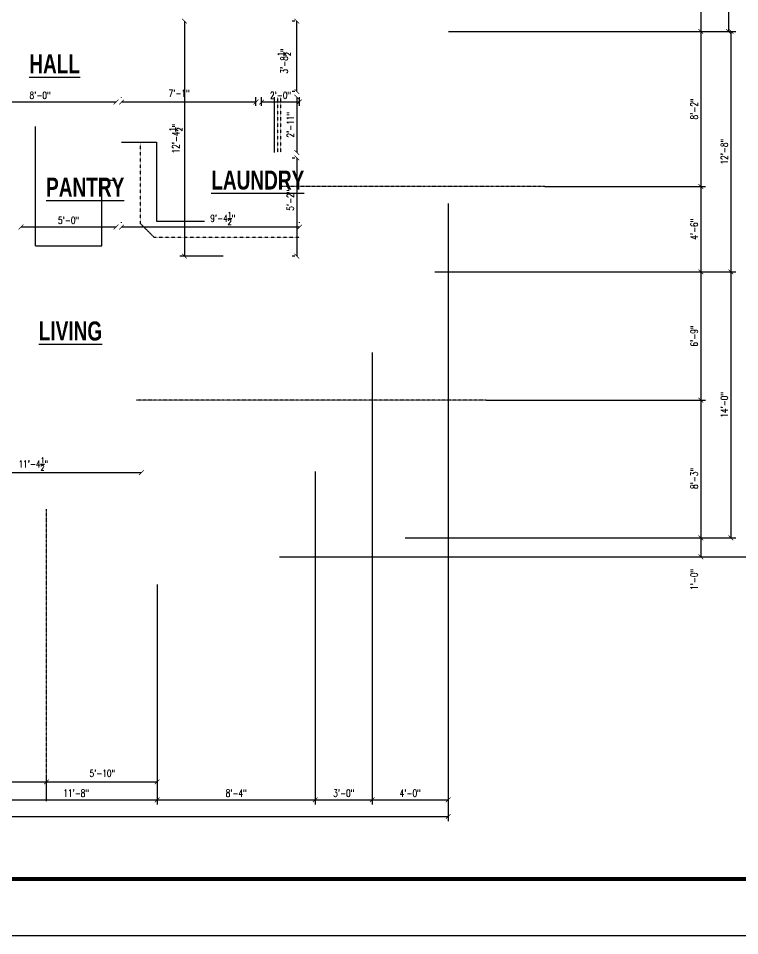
# Model space of a CAD drawing. Header units: inches. Extents: x 43 to 7578, y 1297 to 3809.
# Drawn here: x 736 to 1192, y 1297 to 1877 of the extents above; entities that cross this region are included whole.
import ezdxf

# ---------------------------------------------------------------- set-up
doc = ezdxf.new("R2010")
doc.units = ezdxf.units.IN
doc.header["$LTSCALE"] = 0.5
doc.header["$MEASUREMENT"] = 0
doc.linetypes.add('CENTER2', pattern=[1.125, 0.75, -0.125, 0.125, -0.125])
doc.linetypes.add('HIDDEN2', pattern=[0.1875, 0.125, -0.0625])
doc.styles.add('Annotative', font='romans.shx', dxfattribs={"width": 0.75})
doc.styles.add('Arch-Dim', font='romans.shx', dxfattribs={"width": 0.75})
doc.dimstyles.new('Annotative', dxfattribs={"dimscale": 96, "dimtxt": 0.09375, "dimasz": 0.0625, "dimexe": 0.0625, "dimexo": 0.0625, "dimgap": 0.03125, "dimtad": 1, "dimdec": 4, "dimzin": 3, "dimdsep": 46, "dimlunit": 4, "dimtxsty": 'Arch-Dim', "dimblk": 'ARCHTICK', "dimcen": 0.09375, "dimazin": 2, "dimtfac": 0.75, "dimtdec": 4, "dimtix": 1, "dimtmove": 2, "dimatfit": 3, "dimfxl": 1, "dimtolj": 1, "dimtzin": 0, "dimarcsym": 0})

# ---------------------------------------------------------------- blocks, each defined once
blk = doc.blocks.new('_ArchTick')
at = {"color": 0, "linetype": 'ByBlock', "const_width": 0.15}
blk.add_lwpolyline([(-0.5, -0.5), (0.5, 0.5)], dxfattribs=at)
blk = doc.blocks.new('*D181')
at = {"color": 0, "lineweight": -2, "transparency": 16777216}
for p, q in [((1030.23, 2012.63), (1188.21, 2012.63)), ((1185.21, 2012.63), (1185.21, 1868.62)), ((1008.23, 1868.62), (1188.21, 1868.62))]:
    blk.add_line(p, q, dxfattribs=at)
at = {"layer": 'Defpoints', "color": 0, "transparency": 16777216}
for p in [(1027.23, 2012.63), (1005.23, 1868.62), (1185.21, 1868.62)]:
    blk.add_point(p, dxfattribs=at)
at = {"color": 0, "lineweight": -2, "transparency": 16777216, "xscale": 3, "yscale": 3, "zscale": 3}
for p, rotation in [((1185.21, 2012.63), 90), ((1185.21, 1868.62), 270)]:
    blk.add_blockref('_ArchTick', p, dxfattribs=dict(at, rotation=rotation))
at = {"color": 0, "transparency": 16777216, "insert": (1181.03, 1940.63), "char_height": 4.5, "attachment_point": 5, "rotation": 90, "style": 'Arch-Dim'}
blk.add_mtext('\\A1;12\'-0"', dxfattribs=at)
blk = doc.blocks.new('*D182')
at = {"color": 0, "lineweight": -2, "transparency": 16777216}
for p, q in [((1008.23, 1868.62), (1189.71, 1868.62)), ((1186.71, 1868.62), (1186.71, 1716.62)), ((999.48, 1716.62), (1189.71, 1716.62))]:
    blk.add_line(p, q, dxfattribs=at)
at = {"layer": 'Defpoints', "color": 0, "transparency": 16777216}
for p in [(1005.23, 1868.62), (996.48, 1716.62), (1186.71, 1716.62)]:
    blk.add_point(p, dxfattribs=at)
at = {"color": 0, "lineweight": -2, "transparency": 16777216, "xscale": 3, "yscale": 3, "zscale": 3}
for p, rotation in [((1186.71, 1868.62), 90), ((1186.71, 1716.62), 270)]:
    blk.add_blockref('_ArchTick', p, dxfattribs=dict(at, rotation=rotation))
at = {"color": 0, "transparency": 16777216, "insert": (1182.53, 1792.62), "char_height": 4.5, "attachment_point": 5, "rotation": 90, "style": 'Arch-Dim'}
blk.add_mtext('\\A1;12\'-8"', dxfattribs=at)
blk = doc.blocks.new('*D183')
at = {"color": 0, "lineweight": -2, "transparency": 16777216}
for p, q in [((999.48, 1716.62), (1189.71, 1716.62)), ((1186.71, 1716.62), (1186.71, 1548.62)), ((980.74, 1548.62), (1189.71, 1548.62))]:
    blk.add_line(p, q, dxfattribs=at)
at = {"layer": 'Defpoints', "color": 0, "transparency": 16777216}
for p in [(996.48, 1716.62), (977.74, 1548.62), (1186.71, 1548.62)]:
    blk.add_point(p, dxfattribs=at)
at = {"color": 0, "lineweight": -2, "transparency": 16777216, "xscale": 3, "yscale": 3, "zscale": 3}
for p, rotation in [((1186.71, 1716.62), 90), ((1186.71, 1548.62), 270)]:
    blk.add_blockref('_ArchTick', p, dxfattribs=dict(at, rotation=rotation))
at = {"color": 0, "transparency": 16777216, "insert": (1182.53, 1632.62), "char_height": 4.5, "attachment_point": 5, "rotation": 90, "style": 'Arch-Dim'}
blk.add_mtext('\\A1;14\'-0"', dxfattribs=at)
blk = doc.blocks.new('*D184')
at = {"color": 0, "lineweight": -2, "transparency": 16777216}
for p, q in [((980.74, 1548.62), (1170.67, 1548.62)), ((1167.67, 1548.62), (1167.67, 1536.63)), ((901.21, 1536.63), (1170.67, 1536.63))]:
    blk.add_line(p, q, dxfattribs=at)
at = {"layer": 'Defpoints', "color": 0, "transparency": 16777216}
for p in [(977.74, 1548.62), (898.21, 1536.63), (1167.67, 1536.63)]:
    blk.add_point(p, dxfattribs=at)
at = {"color": 0, "lineweight": -2, "transparency": 16777216, "xscale": 3, "yscale": 3, "zscale": 3}
for p, rotation in [((1167.67, 1548.62), 90), ((1167.67, 1536.63), 270)]:
    blk.add_blockref('_ArchTick', p, dxfattribs=dict(at, rotation=rotation))
at = {"color": 0, "transparency": 16777216, "insert": (1163.49, 1522.27), "char_height": 4.5, "attachment_point": 5, "rotation": 90, "style": 'Arch-Dim'}
blk.add_mtext('\\A1;1\'-0"', dxfattribs=at)
blk = doc.blocks.new('*D185')
at = {"color": 0, "lineweight": -2, "transparency": 16777216}
for p, q in [((1030.89, 2204.62), (1208.66, 2204.62)), ((1205.66, 2204.62), (1205.66, 1536.63)), ((901.21, 1536.63), (1208.66, 1536.63))]:
    blk.add_line(p, q, dxfattribs=at)
at = {"layer": 'Defpoints', "color": 0, "transparency": 16777216}
for p in [(1027.89, 2204.62), (898.21, 1536.63), (1205.66, 1536.63)]:
    blk.add_point(p, dxfattribs=at)
at = {"color": 0, "lineweight": -2, "transparency": 16777216, "xscale": 3, "yscale": 3, "zscale": 3}
for p, rotation in [((1205.66, 2204.62), 90), ((1205.66, 1536.63), 270)]:
    blk.add_blockref('_ArchTick', p, dxfattribs=dict(at, rotation=rotation))
at = {"color": 0, "transparency": 16777216, "insert": (1201.48, 1870.63), "char_height": 4.5, "attachment_point": 5, "rotation": 90, "style": 'Arch-Dim'}
blk.add_mtext('\\A1;55\'-8"', dxfattribs=at)
blk = doc.blocks.new('*D200')
at = {"color": 0, "lineweight": -2, "transparency": 16777216}
for p, q in [((823.95, 1516.2), (823.95, 1391.34)), ((753.95, 1382.25), (753.95, 1397.34)), ((753.95, 1394.34), (823.95, 1394.34))]:
    blk.add_line(p, q, dxfattribs=at)
at = {"layer": 'Defpoints', "color": 0, "transparency": 16777216}
for p in [(823.95, 1519.2), (823.95, 1394.34), (753.95, 1379.25)]:
    blk.add_point(p, dxfattribs=at)
at = {"color": 0, "lineweight": -2, "transparency": 16777216, "xscale": 3, "yscale": 3, "zscale": 3, "rotation": 180}
blk.add_blockref('_ArchTick', (753.95, 1394.34), dxfattribs=at)
at = {"color": 0, "lineweight": -2, "transparency": 16777216, "xscale": 3, "yscale": 3, "zscale": 3}
blk.add_blockref('_ArchTick', (823.95, 1394.34), dxfattribs=at)
at = {"color": 0, "transparency": 16777216, "insert": (789.31, 1399.78), "char_height": 4.5, "attachment_point": 5, "style": 'Arch-Dim'}
blk.add_mtext('\\A1;5\'-10"', dxfattribs=at)
blk = doc.blocks.new('*D204')
at = {"color": 0, "lineweight": -2, "transparency": 16777216}
for p, q in [((823.95, 1519.2), (823.95, 1380.07)), ((683.97, 1445.48), (683.97, 1380.07)), ((683.97, 1383.07), (823.95, 1383.07))]:
    blk.add_line(p, q, dxfattribs=at)
at = {"layer": 'Defpoints', "color": 0, "transparency": 16777216}
for p in [(823.95, 1522.2), (683.97, 1448.48), (823.95, 1383.07)]:
    blk.add_point(p, dxfattribs=at)
at = {"color": 0, "lineweight": -2, "transparency": 16777216, "xscale": 3, "yscale": 3, "zscale": 3, "rotation": 180}
blk.add_blockref('_ArchTick', (683.97, 1383.07), dxfattribs=at)
at = {"color": 0, "lineweight": -2, "transparency": 16777216, "xscale": 3, "yscale": 3, "zscale": 3}
blk.add_blockref('_ArchTick', (823.95, 1383.07), dxfattribs=at)
at = {"color": 0, "transparency": 16777216, "insert": (772.76, 1387.25), "char_height": 4.5, "attachment_point": 5, "style": 'Arch-Dim'}
blk.add_mtext('\\A1;11\'-8"', dxfattribs=at)
blk = doc.blocks.new('*D205')
at = {"color": 0, "lineweight": -2, "transparency": 16777216}
for p, q in [((923.95, 1590.42), (923.95, 1380.07)), ((823.95, 1519.2), (823.95, 1380.07)), ((823.95, 1383.07), (923.95, 1383.07))]:
    blk.add_line(p, q, dxfattribs=at)
at = {"layer": 'Defpoints', "color": 0, "transparency": 16777216}
for p in [(923.95, 1593.42), (823.95, 1522.2), (923.95, 1383.07)]:
    blk.add_point(p, dxfattribs=at)
at = {"color": 0, "lineweight": -2, "transparency": 16777216, "xscale": 3, "yscale": 3, "zscale": 3, "rotation": 180}
blk.add_blockref('_ArchTick', (823.95, 1383.07), dxfattribs=at)
at = {"color": 0, "lineweight": -2, "transparency": 16777216, "xscale": 3, "yscale": 3, "zscale": 3}
blk.add_blockref('_ArchTick', (923.95, 1383.07), dxfattribs=at)
at = {"color": 0, "transparency": 16777216, "insert": (873.95, 1387.25), "char_height": 4.5, "attachment_point": 5, "style": 'Arch-Dim'}
blk.add_mtext('\\A1;8\'-4"', dxfattribs=at)
blk = doc.blocks.new('*D206')
at = {"color": 0, "lineweight": -2, "transparency": 16777216}
for p, q in [((959.95, 1665.72), (959.95, 1380.07)), ((923.95, 1590.42), (923.95, 1380.07)), ((923.95, 1383.07), (959.95, 1383.07))]:
    blk.add_line(p, q, dxfattribs=at)
at = {"layer": 'Defpoints', "color": 0, "transparency": 16777216}
for p in [(959.95, 1668.72), (923.95, 1593.42), (959.95, 1383.07)]:
    blk.add_point(p, dxfattribs=at)
at = {"color": 0, "lineweight": -2, "transparency": 16777216, "xscale": 3, "yscale": 3, "zscale": 3, "rotation": 180}
blk.add_blockref('_ArchTick', (923.95, 1383.07), dxfattribs=at)
at = {"color": 0, "lineweight": -2, "transparency": 16777216, "xscale": 3, "yscale": 3, "zscale": 3}
blk.add_blockref('_ArchTick', (959.95, 1383.07), dxfattribs=at)
at = {"color": 0, "transparency": 16777216, "insert": (941.95, 1387.25), "char_height": 4.5, "attachment_point": 5, "style": 'Arch-Dim'}
blk.add_mtext('\\A1;3\'-0"', dxfattribs=at)
blk = doc.blocks.new('*D207')
at = {"color": 0, "lineweight": -2, "transparency": 16777216}
for p, q in [((1007.95, 1759.83), (1007.95, 1380.07)), ((959.95, 1665.72), (959.95, 1380.07)), ((959.95, 1383.07), (1007.95, 1383.07))]:
    blk.add_line(p, q, dxfattribs=at)
at = {"layer": 'Defpoints', "color": 0, "transparency": 16777216}
for p in [(1007.95, 1762.83), (959.95, 1668.72), (1007.95, 1383.07)]:
    blk.add_point(p, dxfattribs=at)
at = {"color": 0, "lineweight": -2, "transparency": 16777216, "xscale": 3, "yscale": 3, "zscale": 3, "rotation": 180}
blk.add_blockref('_ArchTick', (959.95, 1383.07), dxfattribs=at)
at = {"color": 0, "lineweight": -2, "transparency": 16777216, "xscale": 3, "yscale": 3, "zscale": 3}
blk.add_blockref('_ArchTick', (1007.95, 1383.07), dxfattribs=at)
at = {"color": 0, "transparency": 16777216, "insert": (983.95, 1387.25), "char_height": 4.5, "attachment_point": 5, "style": 'Arch-Dim'}
blk.add_mtext('\\A1;4\'-0"', dxfattribs=at)
blk = doc.blocks.new('*D208')
at = {"color": 0, "lineweight": -2, "transparency": 16777216}
for p, q in [((683.97, 1445.48), (683.97, 1391.34)), ((753.95, 1382.25), (753.95, 1397.34)), ((683.97, 1394.34), (753.95, 1394.34))]:
    blk.add_line(p, q, dxfattribs=at)
at = {"layer": 'Defpoints', "color": 0, "transparency": 16777216}
for p in [(683.97, 1448.48), (753.95, 1394.34), (753.95, 1379.25)]:
    blk.add_point(p, dxfattribs=at)
at = {"color": 0, "lineweight": -2, "transparency": 16777216, "xscale": 3, "yscale": 3, "zscale": 3, "rotation": 180}
blk.add_blockref('_ArchTick', (683.97, 1394.34), dxfattribs=at)
at = {"color": 0, "lineweight": -2, "transparency": 16777216, "xscale": 3, "yscale": 3, "zscale": 3}
blk.add_blockref('_ArchTick', (753.95, 1394.34), dxfattribs=at)
at = {"color": 0, "transparency": 16777216, "insert": (719.64, 1399.78), "char_height": 4.5, "attachment_point": 5, "style": 'Arch-Dim'}
blk.add_mtext('\\A1;5\'-10"', dxfattribs=at)
blk = doc.blocks.new('*D209')
at = {"color": 0, "lineweight": -2, "transparency": 16777216}
for p, q in [((1007.95, 1759.83), (1007.95, 1369.59)), ((399.95, 1606.24), (399.95, 1369.59)), ((399.95, 1372.59), (1007.95, 1372.59))]:
    blk.add_line(p, q, dxfattribs=at)
at = {"layer": 'Defpoints', "color": 0, "transparency": 16777216}
for p in [(1007.95, 1762.83), (399.95, 1609.24), (1007.95, 1372.59)]:
    blk.add_point(p, dxfattribs=at)
at = {"color": 0, "lineweight": -2, "transparency": 16777216, "xscale": 3, "yscale": 3, "zscale": 3, "rotation": 180}
blk.add_blockref('_ArchTick', (399.95, 1372.59), dxfattribs=at)
at = {"color": 0, "lineweight": -2, "transparency": 16777216, "xscale": 3, "yscale": 3, "zscale": 3}
blk.add_blockref('_ArchTick', (1007.95, 1372.59), dxfattribs=at)
at = {"color": 0, "transparency": 16777216, "insert": (703.95, 1376.77), "char_height": 4.5, "attachment_point": 5, "style": 'Arch-Dim'}
blk.add_mtext('\\A1;50\'-8"', dxfattribs=at)
blk = doc.blocks.new('*D213')
at = {"color": 0, "lineweight": -2, "transparency": 16777216}
for p, q in [((999.48, 1716.62), (1170.67, 1716.62)), ((1167.67, 1716.62), (1167.67, 1635.62)), ((1031.93, 1635.62), (1170.67, 1635.62))]:
    blk.add_line(p, q, dxfattribs=at)
at = {"layer": 'Defpoints', "color": 0, "transparency": 16777216}
for p in [(996.48, 1716.62), (1028.93, 1635.62), (1167.67, 1635.62)]:
    blk.add_point(p, dxfattribs=at)
at = {"color": 0, "lineweight": -2, "transparency": 16777216, "xscale": 3, "yscale": 3, "zscale": 3}
for p, rotation in [((1167.67, 1716.62), 90), ((1167.67, 1635.62), 270)]:
    blk.add_blockref('_ArchTick', p, dxfattribs=dict(at, rotation=rotation))
at = {"color": 0, "transparency": 16777216, "insert": (1163.49, 1676.12), "char_height": 4.5, "attachment_point": 5, "rotation": 90, "style": 'Arch-Dim'}
blk.add_mtext('\\A1;6\'-9"', dxfattribs=at)
blk = doc.blocks.new('*D214')
at = {"color": 0, "lineweight": -2, "transparency": 16777216}
for p, q in [((1031.93, 1635.62), (1170.67, 1635.62)), ((1167.67, 1635.62), (1167.67, 1536.63)), ((901.21, 1536.63), (1170.67, 1536.63))]:
    blk.add_line(p, q, dxfattribs=at)
at = {"layer": 'Defpoints', "color": 0, "transparency": 16777216}
for p in [(1028.93, 1635.62), (898.21, 1536.63), (1167.67, 1536.63)]:
    blk.add_point(p, dxfattribs=at)
at = {"color": 0, "lineweight": -2, "transparency": 16777216, "xscale": 3, "yscale": 3, "zscale": 3}
for p, rotation in [((1167.67, 1635.62), 90), ((1167.67, 1536.63), 270)]:
    blk.add_blockref('_ArchTick', p, dxfattribs=dict(at, rotation=rotation))
at = {"color": 0, "transparency": 16777216, "insert": (1163.49, 1586.13), "char_height": 4.5, "attachment_point": 5, "rotation": 90, "style": 'Arch-Dim'}
blk.add_mtext('\\A1;8\'-3"', dxfattribs=at)
blk = doc.blocks.new('*D217')
at = {"color": 0, "lineweight": -2, "transparency": 16777216}
for p, q in [((1010.95, 1940.63), (1170.67, 1940.63)), ((1167.67, 1940.63), (1167.67, 1868.62)), ((1011.23, 1868.62), (1170.67, 1868.62))]:
    blk.add_line(p, q, dxfattribs=at)
at = {"layer": 'Defpoints', "color": 0, "transparency": 16777216}
for p in [(1007.95, 1940.63), (1008.23, 1868.62), (1167.67, 1868.62)]:
    blk.add_point(p, dxfattribs=at)
at = {"color": 0, "lineweight": -2, "transparency": 16777216, "xscale": 3, "yscale": 3, "zscale": 3}
for p, rotation in [((1167.67, 1940.63), 90), ((1167.67, 1868.62), 270)]:
    blk.add_blockref('_ArchTick', p, dxfattribs=dict(at, rotation=rotation))
at = {"color": 0, "transparency": 16777216, "insert": (1163.49, 1904.63), "char_height": 4.5, "attachment_point": 5, "rotation": 90, "style": 'Arch-Dim'}
blk.add_mtext('\\A1;6\'-0"', dxfattribs=at)
blk = doc.blocks.new('*D218')
at = {"color": 0, "lineweight": -2, "transparency": 16777216}
blk.add_line((797.95, 1745), (737.95, 1745), dxfattribs=at)
at = {"layer": 'Defpoints', "color": 0, "transparency": 16777216}
for p in [(737.95, 1745), (737.95, 1745), (797.95, 1745)]:
    blk.add_point(p, dxfattribs=at)
at = {"color": 0, "lineweight": -2, "transparency": 16777216, "xscale": 3, "yscale": 3, "zscale": 3, "rotation": 180}
blk.add_blockref('_ArchTick', (737.95, 1745), dxfattribs=at)
at = {"color": 0, "lineweight": -2, "transparency": 16777216, "xscale": 3, "yscale": 3, "zscale": 3}
blk.add_blockref('_ArchTick', (797.95, 1745), dxfattribs=at)
at = {"color": 0, "transparency": 16777216, "insert": (767.95, 1749.18), "char_height": 4.5, "attachment_point": 5, "style": 'Arch-Dim'}
blk.add_mtext('\\A1;5\'-0"', dxfattribs=at)
blk = doc.blocks.new('*D229')
at = {"color": 0, "lineweight": -2, "transparency": 16777216}
blk.add_line((677.47, 1589.81), (813.95, 1589.81), dxfattribs=at)
at = {"layer": 'Defpoints', "color": 0, "transparency": 16777216}
for p in [(677.47, 1589.81), (813.95, 1589.81), (813.95, 1589.81)]:
    blk.add_point(p, dxfattribs=at)
at = {"color": 0, "lineweight": -2, "transparency": 16777216, "xscale": 3, "yscale": 3, "zscale": 3, "rotation": 180}
blk.add_blockref('_ArchTick', (677.47, 1589.81), dxfattribs=at)
at = {"color": 0, "lineweight": -2, "transparency": 16777216, "xscale": 3, "yscale": 3, "zscale": 3}
blk.add_blockref('_ArchTick', (813.95, 1589.81), dxfattribs=at)
at = {"color": 0, "transparency": 16777216, "insert": (745.71, 1595.25), "char_height": 4.5, "attachment_point": 5, "style": 'Arch-Dim'}
blk.add_mtext('\\A1;11\'-4{\\H0.750000x;\\S1/2;}"', dxfattribs=at)
blk = doc.blocks.new('*D248')
at = {"color": 0, "lineweight": -2, "transparency": 16777216}
blk.add_line((701.95, 1824.02), (797.95, 1824.02), dxfattribs=at)
at = {"layer": 'Defpoints', "color": 0, "transparency": 16777216}
for p in [(701.95, 1824.02), (797.95, 1824.02), (797.95, 1824.02)]:
    blk.add_point(p, dxfattribs=at)
at = {"color": 0, "lineweight": -2, "transparency": 16777216, "xscale": 3, "yscale": 3, "zscale": 3, "rotation": 180}
blk.add_blockref('_ArchTick', (701.95, 1824.02), dxfattribs=at)
at = {"color": 0, "lineweight": -2, "transparency": 16777216, "xscale": 3, "yscale": 3, "zscale": 3}
blk.add_blockref('_ArchTick', (797.95, 1824.02), dxfattribs=at)
at = {"color": 0, "transparency": 16777216, "insert": (749.95, 1828.2), "char_height": 4.5, "attachment_point": 5, "style": 'Arch-Dim'}
blk.add_mtext('\\A1;8\'-0"', dxfattribs=at)
blk = doc.blocks.new('*D255')
at = {"color": 0, "lineweight": -2, "transparency": 16777216}
for p, q in [((841.23, 1875.12), (841.23, 1726.62)), ((865.73, 1726.62), (838.23, 1726.62))]:
    blk.add_line(p, q, dxfattribs=at)
at = {"layer": 'Defpoints', "color": 0, "transparency": 16777216}
for p in [(841.23, 1875.12), (841.23, 1726.62), (868.73, 1726.62)]:
    blk.add_point(p, dxfattribs=at)
at = {"color": 0, "lineweight": -2, "transparency": 16777216, "xscale": 3, "yscale": 3, "zscale": 3}
for p, rotation in [((841.23, 1875.12), 90), ((841.23, 1726.62), 270)]:
    blk.add_blockref('_ArchTick', p, dxfattribs=dict(at, rotation=rotation))
at = {"color": 0, "transparency": 16777216, "insert": (835.79, 1800.88), "char_height": 4.5, "attachment_point": 5, "rotation": 90, "style": 'Arch-Dim'}
blk.add_mtext('\\A1;12\'-4{\\H0.750000x;\\S1/2;}"', dxfattribs=at)
blk = doc.blocks.new('*D315')
at = {"color": 0, "lineweight": -2, "transparency": 16777216}
for p, q in [((801.45, 1747.69), (801.45, 1748)), ((913.95, 1745), (801.45, 1745)), ((913.95, 1747.69), (913.95, 1748))]:
    blk.add_line(p, q, dxfattribs=at)
at = {"layer": 'Defpoints', "color": 0, "transparency": 16777216}
for p in [(801.45, 1745), (801.45, 1744.69), (913.95, 1744.69)]:
    blk.add_point(p, dxfattribs=at)
at = {"color": 0, "lineweight": -2, "transparency": 16777216, "xscale": 3, "yscale": 3, "zscale": 3, "rotation": 180}
blk.add_blockref('_ArchTick', (801.45, 1745), dxfattribs=at)
at = {"color": 0, "lineweight": -2, "transparency": 16777216, "xscale": 3, "yscale": 3, "zscale": 3}
blk.add_blockref('_ArchTick', (913.95, 1745), dxfattribs=at)
at = {"color": 0, "transparency": 16777216, "insert": (865.47, 1750.44), "char_height": 4.5, "attachment_point": 5, "style": 'Arch-Dim'}
blk.add_mtext('\\A1;9\'-4{\\H0.750000x;\\S1/2;}"', dxfattribs=at)
blk = doc.blocks.new('*D321')
at = {"color": 0, "lineweight": -2, "transparency": 16777216}
for p, q in [((801.45, 1826.88), (801.45, 1827.02)), ((886.45, 1821.62), (886.45, 1827.02)), ((801.45, 1824.02), (886.45, 1824.02))]:
    blk.add_line(p, q, dxfattribs=at)
at = {"layer": 'Defpoints', "color": 0, "transparency": 16777216}
for p in [(801.45, 1823.88), (886.45, 1824.02), (886.45, 1818.62)]:
    blk.add_point(p, dxfattribs=at)
at = {"color": 0, "lineweight": -2, "transparency": 16777216, "xscale": 3, "yscale": 3, "zscale": 3, "rotation": 180}
blk.add_blockref('_ArchTick', (801.45, 1824.02), dxfattribs=at)
at = {"color": 0, "lineweight": -2, "transparency": 16777216, "xscale": 3, "yscale": 3, "zscale": 3}
blk.add_blockref('_ArchTick', (886.45, 1824.02), dxfattribs=at)
at = {"color": 0, "transparency": 16777216, "insert": (837.85, 1829.46), "char_height": 4.5, "attachment_point": 5, "style": 'Arch-Dim'}
blk.add_mtext('\\A1;7\'-1"', dxfattribs=at)
blk = doc.blocks.new('*D322')
at = {"color": 0, "lineweight": -2, "transparency": 16777216}
for p, q in [((889.95, 1821.62), (889.95, 1827.02)), ((913.95, 1821.62), (913.95, 1827.02)), ((889.95, 1824.02), (913.95, 1824.02))]:
    blk.add_line(p, q, dxfattribs=at)
at = {"layer": 'Defpoints', "color": 0, "transparency": 16777216}
for p in [(913.95, 1824.02), (889.95, 1818.62), (913.95, 1818.62)]:
    blk.add_point(p, dxfattribs=at)
at = {"color": 0, "lineweight": -2, "transparency": 16777216, "xscale": 3, "yscale": 3, "zscale": 3, "rotation": 180}
blk.add_blockref('_ArchTick', (889.95, 1824.02), dxfattribs=at)
at = {"color": 0, "lineweight": -2, "transparency": 16777216, "xscale": 3, "yscale": 3, "zscale": 3}
blk.add_blockref('_ArchTick', (913.95, 1824.02), dxfattribs=at)
at = {"color": 0, "transparency": 16777216, "insert": (901.95, 1828.2), "char_height": 4.5, "attachment_point": 5, "style": 'Arch-Dim'}
blk.add_mtext('\\A1;2\'-0"', dxfattribs=at)
blk = doc.blocks.new('*D323')
at = {"color": 0, "lineweight": -2, "transparency": 16777216}
blk.add_line((912.32, 1827.12), (912.32, 1792.12), dxfattribs=at)
at = {"layer": 'Defpoints', "color": 0, "transparency": 16777216}
for p in [(912.32, 1827.12), (912.32, 1792.12), (912.32, 1792.12)]:
    blk.add_point(p, dxfattribs=at)
at = {"color": 0, "lineweight": -2, "transparency": 16777216, "xscale": 3, "yscale": 3, "zscale": 3}
for p, rotation in [((912.32, 1827.12), 90), ((912.32, 1792.12), 270)]:
    blk.add_blockref('_ArchTick', p, dxfattribs=dict(at, rotation=rotation))
at = {"color": 0, "transparency": 16777216, "insert": (908.14, 1809.62), "char_height": 4.5, "attachment_point": 5, "rotation": 90, "style": 'Arch-Dim'}
blk.add_mtext('\\A1;2\'-11"', dxfattribs=at)
blk = doc.blocks.new('*D324')
at = {"color": 0, "lineweight": -2, "transparency": 16777216}
for p, q in [((910.95, 1875.12), (909.32, 1875.12)), ((912.32, 1830.62), (912.32, 1875.12)), ((910.95, 1830.62), (909.32, 1830.62))]:
    blk.add_line(p, q, dxfattribs=at)
at = {"layer": 'Defpoints', "color": 0, "transparency": 16777216}
for p in [(912.32, 1875.12), (913.95, 1875.12), (913.95, 1830.62)]:
    blk.add_point(p, dxfattribs=at)
at = {"color": 0, "lineweight": -2, "transparency": 16777216, "xscale": 3, "yscale": 3, "zscale": 3}
for p, rotation in [((912.32, 1875.12), 90), ((912.32, 1830.62), 270)]:
    blk.add_blockref('_ArchTick', p, dxfattribs=dict(at, rotation=rotation))
at = {"color": 0, "transparency": 16777216, "insert": (904.28, 1849.88), "char_height": 4.5, "attachment_point": 5, "rotation": 90, "style": 'Arch-Dim'}
blk.add_mtext('\\A1;3\'-8{\\H0.750000x;\\S1/2;}"', dxfattribs=at)
blk = doc.blocks.new('*D325')
at = {"color": 0, "lineweight": -2, "transparency": 16777216}
for p, q in [((910.95, 1788.62), (909.32, 1788.62)), ((912.32, 1788.62), (912.32, 1726.62)), ((910.95, 1726.62), (909.32, 1726.62))]:
    blk.add_line(p, q, dxfattribs=at)
at = {"layer": 'Defpoints', "color": 0, "transparency": 16777216}
for p in [(913.95, 1788.62), (912.32, 1726.62), (913.95, 1726.62)]:
    blk.add_point(p, dxfattribs=at)
at = {"color": 0, "lineweight": -2, "transparency": 16777216, "xscale": 3, "yscale": 3, "zscale": 3}
for p, rotation in [((912.32, 1788.62), 90), ((912.32, 1726.62), 270)]:
    blk.add_blockref('_ArchTick', p, dxfattribs=dict(at, rotation=rotation))
at = {"color": 0, "transparency": 16777216, "insert": (908.14, 1761.95), "char_height": 4.5, "attachment_point": 5, "rotation": 90, "style": 'Arch-Dim'}
blk.add_mtext('\\A1;5\'-2"', dxfattribs=at)
blk = doc.blocks.new('*D476')
at = {"color": 0, "lineweight": -2, "transparency": 16777216}
for p, q in [((1011.23, 1868.62), (1170.67, 1868.62)), ((1167.67, 1868.62), (1167.67, 1770.62)), ((1069.02, 1770.62), (1170.67, 1770.62))]:
    blk.add_line(p, q, dxfattribs=at)
at = {"layer": 'Defpoints', "color": 0, "transparency": 16777216}
for p in [(1008.23, 1868.62), (1066.02, 1770.62), (1167.67, 1770.62)]:
    blk.add_point(p, dxfattribs=at)
at = {"color": 0, "lineweight": -2, "transparency": 16777216, "xscale": 3, "yscale": 3, "zscale": 3}
for p, rotation in [((1167.67, 1868.62), 90), ((1167.67, 1770.62), 270)]:
    blk.add_blockref('_ArchTick', p, dxfattribs=dict(at, rotation=rotation))
at = {"color": 0, "transparency": 16777216, "insert": (1163.49, 1819.62), "char_height": 4.5, "attachment_point": 5, "rotation": 90, "style": 'Arch-Dim'}
blk.add_mtext('\\A1;8\'-2"', dxfattribs=at)
blk = doc.blocks.new('*D477')
at = {"color": 0, "lineweight": -2, "transparency": 16777216}
for p, q in [((1069.02, 1770.62), (1170.67, 1770.62)), ((1167.67, 1770.62), (1167.67, 1716.62)), ((1030.16, 1716.62), (1170.67, 1716.62))]:
    blk.add_line(p, q, dxfattribs=at)
at = {"layer": 'Defpoints', "color": 0, "transparency": 16777216}
for p in [(1066.02, 1770.62), (1027.16, 1716.62), (1167.67, 1716.62)]:
    blk.add_point(p, dxfattribs=at)
at = {"color": 0, "lineweight": -2, "transparency": 16777216, "xscale": 3, "yscale": 3, "zscale": 3}
for p, rotation in [((1167.67, 1770.62), 90), ((1167.67, 1716.62), 270)]:
    blk.add_blockref('_ArchTick', p, dxfattribs=dict(at, rotation=rotation))
at = {"color": 0, "transparency": 16777216, "insert": (1163.49, 1743.62), "char_height": 4.5, "attachment_point": 5, "rotation": 90, "style": 'Arch-Dim'}
blk.add_mtext('\\A1;4\'-6"', dxfattribs=at)

msp = doc.modelspace()

# ---------------------------------------------------------------- linework, layer by layer
for p, q in [((897.95449, 1827.125), (897.95449, 1792.125)), ((746.95449, 1733.125), (746.95449, 1808.625)), ((801.45449, 1798.625), (823.45449, 1798.625)), ((823.45449, 1798.625), (823.45449, 1748.625)), ((788.95449, 1733.125), (788.95449, 1774.625)), ((788.95449, 1774.625), (797.95449, 1774.625)), ((823.45449, 1748.625), (853.95449, 1748.625)), ((746.95449, 1733.125), (788.95449, 1733.125))]:
    msp.add_line(p, q)
at = {"linetype": 'HIDDEN2'}
for p, q in [((899.95449, 1827.125), (899.95449, 1792.125)), ((901.95449, 1827.125), (901.95449, 1792.125)), ((813.45449, 1747.11028), (813.45449, 1798.625)), ((813.45449, 1747.11028), (821.93977, 1738.625)), ((821.93977, 1738.625), (913.95449, 1738.625))]:
    msp.add_line(p, q, dxfattribs=at)
at = {"linetype": 'CENTER2'}
for p, q in [((1069.02204, 1770.625), (901.61983, 1770.625)), ((1031.9328, 1635.625), (810.54923, 1635.625)), ((753.95449, 1397.34349), (753.95449, 1566.79614))]:
    msp.add_line(p, q, dxfattribs=at)
msp.add_lwpolyline([(42.74877, 2449.21089), (42.74877, 1297.21089), (1770.74877, 1297.21089), (1770.74877, 2449.21089)], close=True)
at = {"lineweight": 70}
msp.add_lwpolyline([(78.74877, 2413.21089), (78.74877, 1333.21089), (1734.74877, 1333.21089), (1734.74877, 2413.21089)], close=True, dxfattribs=at)

# ---------------------------------------------------------------- texts
at = {"char_height": 12, "attachment_point": 1, "style": 'Annotative'}
for s, width, insert in [('{\\fCityBlueprint|b1|i0|c2|p2;\\LHALL}', 8.1742552, (743.13017, 1854.12952)), ('{\\fCityBlueprint|b1|i0|c2|p2;\\LLAUNDRY}', 14.911176, (858.15128, 1780.69759)), ('{\\fCityBlueprint|b1|i0|c2|p2;\\LPANTRY}', 4.5, (753.73092, 1776.22774)), ('{\\fCityBlueprint|b1|i0|c2|p2;\\LLIVING}', 12.008048, (749.08359, 1685.31658))]:
    msp.add_mtext_dynamic_manual_height_columns(s, width=width, gutter_width=22.5, heights=[0], dxfattribs=dict(at, insert=insert))

# ---------------------------------------------------------------- dimensions: what is measured, and where the dimension line sits
for base, p1, p2, picture, middle in [((1205.66258, 1536.625), (1027.89139, 2204.625), (898.20907, 1536.625), '*D185', (1201.48401, 1870.625)), ((1185.21172, 1868.625), (1027.22652, 2012.625), (1005.23406, 1868.625), '*D181', (1181.03315, 1940.625)), ((1167.67075, 1868.625), (1007.95449, 1940.625), (1008.23406, 1868.625), '*D217', (1163.49218, 1904.625)), ((841.23097, 1726.625), (841.23097, 1875.125), (868.73097, 1726.625), '*D255', (835.79347, 1800.875)), ((1186.71172, 1716.625), (1005.23406, 1868.625), (996.47791, 1716.625), '*D182', (1182.53315, 1792.625)), ((1167.67075, 1770.625), (1008.23406, 1868.625), (1066.02204, 1770.625), '*D476', (1163.49218, 1819.625)), ((912.31536, 1792.125), (912.31536, 1827.125), (912.31536, 1792.125), '*D323', (908.13679, 1809.625)), ((1167.67075, 1716.625), (1066.02204, 1770.625), (1027.15549, 1716.625), '*D477', (1163.49218, 1743.625)), ((1186.71172, 1548.625), (996.47791, 1716.625), (977.73554, 1548.625), '*D183', (1182.53315, 1632.625)), ((1167.67075, 1635.625), (996.47791, 1716.625), (1028.9328, 1635.625), '*D213', (1163.49218, 1676.125)), ((1167.67075, 1536.625), (1028.9328, 1635.625), (898.20907, 1536.625), '*D214', (1163.49218, 1586.125))]:
    dim = msp.add_linear_dim(base=base, p1=p1, p2=p2, angle=90, dimstyle='Annotative')
    dim.commit()
    dim.dimension.update_dxf_attribs({"geometry": picture, "text_midpoint": middle})
for base, p1, p2, picture, middle in [((912.31536, 1875.125), (913.95449, 1830.625), (913.95449, 1875.125), '*D324', (904.28322, 1849.875)), ((912.31536, 1726.625), (913.95449, 1788.625), (913.95449, 1726.625), '*D325', (908.13679, 1761.9476)), ((1167.67075, 1536.625), (977.73554, 1548.625), (898.20907, 1536.625), '*D184', (1163.49218, 1522.27249))]:
    dim = msp.add_linear_dim(base=base, p1=p1, p2=p2, angle=90, dimstyle='Annotative')
    dim.commit()
    dim.dimension.update_dxf_attribs({"geometry": picture, "text_midpoint": middle, "dimtype": 160})
for base, p1, p2, picture, middle in [((886.45449, 1824.02215), (801.45449, 1823.875), (886.45449, 1818.625), '*D321', (837.84957, 1829.45965)), ((801.45449, 1744.99918), (913.95449, 1744.69259), (801.45449, 1744.69259), '*D315', (865.46918, 1750.43668)), ((823.95449, 1383.07125), (683.97318, 1448.48396), (823.95449, 1522.20267), '*D204', (772.7617, 1387.24982)), ((823.95449, 1394.34349), (753.95449, 1379.24844), (823.95449, 1519.20267), '*D200', (789.31261, 1399.78099)), ((753.95449, 1394.34349), (683.97318, 1448.48396), (753.95449, 1379.24844), '*D208', (719.6353, 1399.78099))]:
    dim = msp.add_linear_dim(base=base, p1=p1, p2=p2, dimstyle='Annotative')
    dim.commit()
    dim.dimension.update_dxf_attribs({"geometry": picture, "text_midpoint": middle, "dimtype": 160})
for base, p1, p2, picture, middle in [((797.95449, 1824.02215), (701.95449, 1824.02215), (797.95449, 1824.02215), '*D248', (749.95449, 1828.20072)), ((913.95449, 1824.02215), (889.95449, 1818.625), (913.95449, 1818.625), '*D322', (901.95449, 1828.20072)), ((1007.95449, 1372.58696), (399.95449, 1609.24361), (1007.95449, 1762.83106), '*D209', (703.95449, 1376.76553)), ((1007.95449, 1383.07125), (959.95449, 1668.71574), (1007.95449, 1762.83106), '*D207', (983.95449, 1387.24982)), ((737.95449, 1744.99918), (797.95449, 1744.99918), (737.95449, 1744.99918), '*D218', (767.95449, 1749.17775)), ((959.95449, 1383.07125), (923.95449, 1593.41552), (959.95449, 1668.71574), '*D206', (941.95449, 1387.24982)), ((813.95449, 1589.81047), (677.47318, 1589.81047), (813.95449, 1589.81047), '*D229', (745.71383, 1595.24797)), ((923.95449, 1383.07125), (823.95449, 1522.20267), (923.95449, 1593.41552), '*D205', (873.95449, 1387.24982))]:
    dim = msp.add_linear_dim(base=base, p1=p1, p2=p2, dimstyle='Annotative')
    dim.commit()
    dim.dimension.update_dxf_attribs({"geometry": picture, "text_midpoint": middle})

doc.saveas('drawing.dxf')
